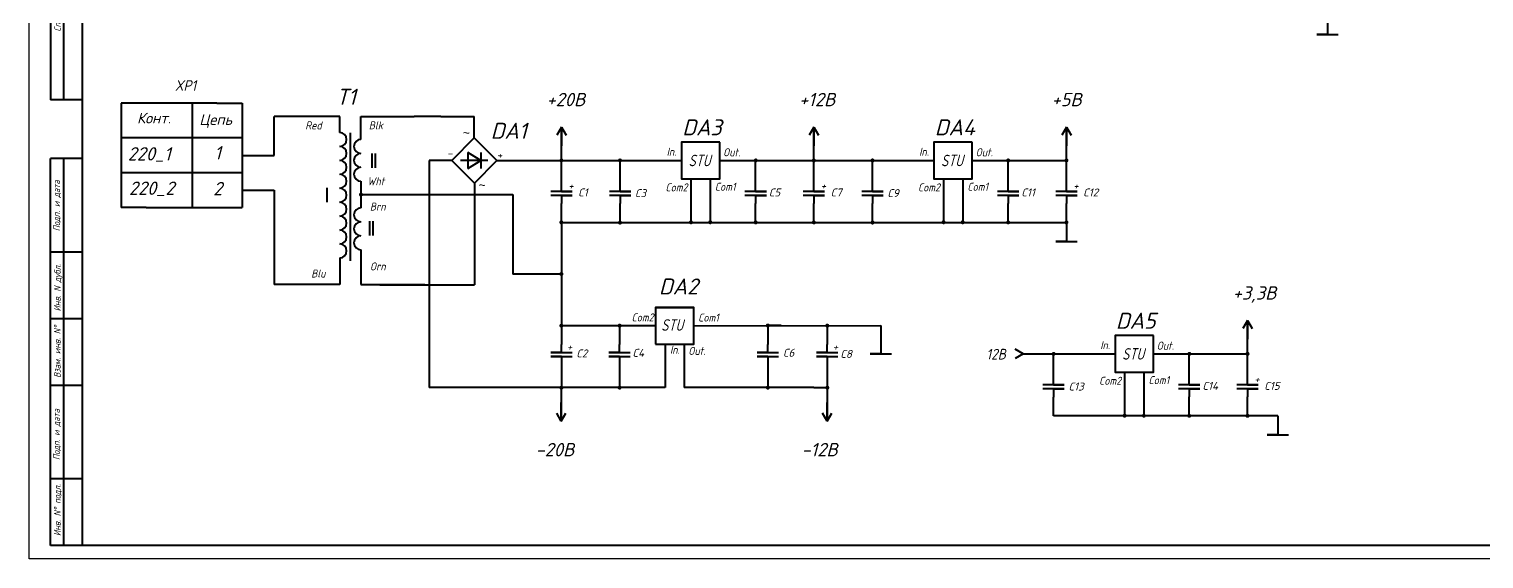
# Model space of a CAD drawing. Header units: millimetres. Extents: x 855 to 1696, y -600 to -6.
# Drawn here: x 855 to 1400, y -600 to -402 of the extents above; entities that cross this region are included whole.
import ezdxf

# ---------------------------------------------------------------- set-up
doc = ezdxf.new("R2010")
doc.units = ezdxf.units.MM
doc.header["$LTSCALE"] = 0.5
doc.layers.get('0').update_dxf_attribs({"lineweight": 60})
doc.layers.add('4-текст', color=7, linetype='Continuous', true_color=0x00ad00)
doc.layers.add('KONTUR', color=7, linetype='Continuous')
doc.layers.add('Основная', color=7, linetype='Continuous', lineweight=40)
doc.layers.add('текст', color=7, linetype='Continuous', lineweight=30)
doc.styles.add('RUS', font='TXT.SHX', dxfattribs={"height": 3})
doc.styles.get("Standard").update_dxf_attribs({"font": 'isocpeui.ttf', "width": 0.9})
doc.styles.add('стиль1', font='romans.shx', dxfattribs={"width": 0.75, "oblique": 15, "height": 3.5})

# ---------------------------------------------------------------- blocks, each defined once
blk = doc.blocks.new('стп земля')
at = {"layer": 'Основная'}
for p, q in [((0, 0), (0, -5)), ((0, -5), (-4, -5)), ((-4, -5), (4, -5))]:
    blk.add_line(p, q, dxfattribs=at)
blk = doc.blocks.new('tochka')
at = {"color": 2, "linetype": 'Continuous', "const_width": 0.75}
blk.add_lwpolyline([(0.375, 0, 1), (-0.375, 0, 1)], format="xyb", close=True, dxfattribs=at)
blk = doc.blocks.new('A$C43927152')
for p, q in [((6.86, 2.5), (2.86, 5)), ((2.86, 5), (2.86, 0)), ((6.86, 5), (6.86, 0)), ((9.12, 2.5), (0.58, 2.5)), ((2.86, 0), (6.86, 2.5))]:
    blk.add_line(p, q)
blk = doc.blocks.new('A$C5548123D')
blk.add_lwpolyline([(7.05, 14.14), (0, 7.05), (7.09, 0), (14.14, 7.09)], close=True)
blk.add_blockref('A$C43927152', (2.22, 4.57))
blk = doc.blocks.new('Конденсатор постоянный')
at = {"layer": 'Основная'}
for p, q in [((3, 0), (0, 0)), ((3, 0), (3, 4)), ((3, 4), (3, -4)), ((3, 0), (3, 0)), ((4.5, 0), (4.5, 4)), ((4.5, 4), (4.5, -4)), ((4.5, 0), (4.5, 0)), ((4.5, 0), (7.5, 0))]:
    blk.add_line(p, q, dxfattribs=at)
blk = doc.blocks.new('стрелка малая (7-3)')
at = {"layer": 'Основная'}
for p, q in [((0, 0), (3, 1.73)), ((0, 0), (5, 0)), ((0, 0), (3, -1.73)), ((0, 0), (3, 0)), ((5, 0), (7, 0))]:
    blk.add_line(p, q, dxfattribs=at)
blk = doc.blocks.new('земля (не гост)')
at = {"layer": 'Основная'}
for p, q in [((0, 0), (0, -3)), ((0, -3), (-4, -3)), ((-4, -3), (4, -3))]:
    blk.add_line(p, q, dxfattribs=at)
blk = doc.blocks.new('стп гнездо')
at = {"layer": 'Основная'}
for q in [(-9, 1.73), (-9, -1.73), (0, 0)]:
    blk.add_line((-6, 0), q, dxfattribs=at)

msp = doc.modelspace()

# ---------------------------------------------------------------- linework, layer by layer
at = {"layer": 'KONTUR'}
for p, q in [((854.88, -600.29), (854.88, -6.29)), ((1695.88, -600.29), (854.88, -600.29))]:
    msp.add_line(p, q, dxfattribs=at)
at = {"layer": 'Основная'}
for p, q in [((874.88, -555.29), (874.88, -11.29)), ((862.88, -308.29), (862.88, -428.29)), ((867.88, -428.29), (867.88, -308.29)), ((874.88, -428.29), (862.88, -428.29)), ((898.76, -429.51), (889.36, -429.51)), ((889.36, -429.51), (889.36, -468.61)), ((925.3, -429.51), (898.76, -429.51)), ((916.15, -468.61), (916.15, -429.51)), ((925.3, -429.51), (934.77, -429.51)), ((934.77, -429.51), (934.77, -468.59)), ((971.28, -434.46), (946.77, -434.46)), ((946.77, -449.08), (946.77, -434.46)), ((971.28, -440.5), (971.28, -434.46)), ((979.25, -443.11), (979.25, -434.46)), ((979.25, -434.46), (989.25, -434.46)), ((989.25, -434.46), (999.25, -434.46)), ((1009.25, -434.46), (999.25, -434.46)), ((1009.25, -434.46), (1021.72, -434.5)), ((1021.72, -442.51), (1021.72, -434.5)), ((975.3, -488.54), (975.3, -440.58)), ((1054.39, -450.98), (1054.39, -438.47)), ((1149.02, -450.98), (1149.02, -438.47)), ((1243.66, -450.98), (1243.66, -438.47)), ((934.77, -442.54), (889.36, -442.54)), ((934.77, -442.54), (934.77, -455.61)), ((862.88, -595.29), (862.88, -450.29)), ((874.88, -450.29), (862.88, -450.29)), ((867.88, -595.29), (867.88, -450.29)), ((934.77, -449.08), (946.77, -449.08)), ((983.3, -448.39), (983.3, -453.76)), ((984.57, -448.39), (984.57, -453.76)), ((1004.84, -451), (1004.84, -536.09)), ((1013.25, -451.02), (1004.84, -451.02)), ((1030.22, -450.98), (1048.22, -450.98)), ((1034.39, -450.98), (1054.39, -450.98)), ((1048.22, -450.98), (1050.22, -450.98)), ((1054.37, -459.6), (1054.37, -450.98)), ((1054.37, -450.98), (1076.37, -450.98)), ((1054.39, -450.98), (1082.39, -450.98)), ((1076.34, -459.66), (1076.34, -450.98)), ((1076.34, -450.98), (1099.34, -450.98)), ((1076.37, -451.04), (1076.37, -451.04)), ((1113.74, -450.99), (1127.2, -450.98)), ((1127.18, -459.6), (1127.18, -451.04)), ((1127.2, -450.98), (1149.02, -450.98)), ((1149, -459.6), (1149, -450.98)), ((1149, -450.98), (1171, -450.98)), ((1149.02, -450.98), (1177.02, -450.98)), ((1170.98, -459.66), (1170.98, -450.98)), ((1170.98, -450.98), (1193.98, -450.98)), ((1171, -451.04), (1171, -451.04)), ((1208.38, -450.99), (1221.84, -450.98)), ((1221.81, -459.6), (1221.81, -451.04)), ((1221.84, -450.98), (1243.66, -450.98)), ((1243.64, -459.6), (1243.64, -450.98)), ((934.77, -455.61), (889.36, -455.61)), ((934.77, -455.61), (934.77, -468.59)), ((1099.34, -457.86), (1106.54, -457.86)), ((1102.94, -457.86), (1102.94, -474.15)), ((1106.54, -457.86), (1113.74, -457.86)), ((1110.14, -457.86), (1110.14, -474.15)), ((1193.98, -457.86), (1201.18, -457.86)), ((1197.58, -457.86), (1197.58, -474.15)), ((1201.18, -457.86), (1208.38, -457.86)), ((1204.78, -457.86), (1204.78, -474.15)), ((934.77, -462.1), (946.77, -462.1)), ((946.77, -462.1), (946.77, -468.69)), ((966.45, -461.2), (966.45, -466.57)), ((979.25, -458.77), (979.25, -466.65)), ((979.25, -458.77), (979.25, -463.77)), ((1021.76, -459.49), (1021.76, -466.69)), ((898.76, -468.61), (889.36, -468.61)), ((898.76, -468.61), (925.3, -468.59)), ((925.3, -468.59), (934.77, -468.59)), ((946.77, -468.69), (946.77, -497.49)), ((979.25, -463.77), (979.25, -468.77)), ((979.25, -463.77), (1036.2, -463.77)), ((1021.76, -466.69), (1021.76, -497.53)), ((1036.2, -463.77), (1036.2, -493.54)), ((1054.37, -474.2), (1054.37, -467.1)), ((1076.34, -474.26), (1076.34, -467.16)), ((1127.18, -474.2), (1127.18, -467.1)), ((1149, -474.2), (1149, -467.1)), ((1170.98, -474.26), (1170.98, -467.16)), ((1221.81, -474.2), (1221.81, -467.1)), ((1243.64, -474.2), (1243.64, -467.1)), ((982.43, -473.71), (982.43, -479.07)), ((983.7, -473.71), (983.7, -479.07)), ((1054.37, -474.2), (1244.01, -474.2)), ((1054.37, -474.2), (1054.37, -512.88)), ((1243.64, -474.2), (1243.64, -478.33)), ((979.25, -484.44), (979.25, -497.49)), ((874.88, -485.29), (862.88, -485.29)), ((971.28, -487.49), (971.28, -497.49)), ((1054.37, -493.54), (1036.2, -493.54)), ((971.28, -497.49), (946.77, -497.49)), ((979.25, -497.49), (1003.25, -497.49)), ((986.28, -497.53), (1021.76, -497.53)), ((1089.62, -506.06), (1104.02, -506.06)), ((1089.62, -506.06), (1096.82, -506.06)), ((1096.82, -506.06), (1104.02, -506.06)), ((874.88, -510.29), (862.88, -510.29)), ((1311.54, -523.45), (1311.54, -510.94)), ((1054.37, -512.88), (1054.37, -519.99)), ((1054.37, -512.88), (1089.62, -512.88)), ((1076.19, -512.88), (1076.19, -519.99)), ((1104.02, -512.94), (1174.15, -512.88)), ((1131.74, -512.83), (1131.74, -519.93)), ((1136.74, -512.88), (1131.74, -512.88)), ((1154.02, -512.88), (1154.02, -519.99)), ((1174.15, -512.88), (1174.15, -520.4)), ((1093.22, -519.83), (1093.22, -536.1)), ((1100.42, -519.83), (1100.42, -536.11)), ((1054.37, -527.49), (1054.37, -536.11)), ((1076.19, -527.49), (1076.19, -536.05)), ((1131.74, -527.43), (1131.74, -536.11)), ((1154.02, -527.49), (1154.02, -536.11)), ((1227.88, -523.45), (1238.88, -523.45)), ((1238.86, -532.12), (1238.86, -523.45)), ((1238.86, -523.45), (1261.86, -523.45)), ((1238.88, -523.51), (1238.88, -523.51)), ((1276.26, -523.46), (1289.72, -523.45)), ((1289.69, -532.07), (1289.69, -523.51)), ((1289.72, -523.45), (1311.54, -523.45)), ((1311.52, -532.07), (1311.52, -523.45)), ((1261.86, -530.33), (1269.06, -530.33)), ((1265.46, -530.33), (1265.46, -546.62)), ((1269.06, -530.33), (1276.26, -530.33)), ((1272.66, -530.33), (1272.66, -546.62)), ((874.88, -535.29), (862.88, -535.29)), ((1054.34, -536.11), (1004.84, -536.09)), ((1076.17, -536.11), (1054.34, -536.11)), ((1054.34, -536.11), (1054.34, -548.62)), ((1093.22, -536.1), (1076.17, -536.11)), ((1127.02, -536.11), (1100.42, -536.11)), ((1148.98, -536.11), (1120.98, -536.11)), ((1127, -536.05), (1127, -536.05)), ((1149, -536.11), (1127, -536.11)), ((1149, -536.11), (1154, -536.11)), ((1154, -536.11), (1154, -548.62)), ((1238.86, -546.73), (1238.86, -539.62)), ((1289.69, -546.67), (1289.69, -539.57)), ((1311.52, -546.67), (1311.52, -539.57)), ((1322.91, -546.67), (1238.86, -546.67)), ((1322.91, -546.67), (1322.91, -550.8)), ((874.88, -595.29), (874.88, -555.29)), ((874.88, -570.29), (862.88, -570.29)), ((1690.88, -595.29), (862.88, -595.29))]:
    msp.add_line(p, q, dxfattribs=at)
for points in [[(1113.74, -444.1), (1099.34, -444.1), (1099.34, -457.86), (1113.74, -457.86)], [(1208.38, -444.1), (1193.98, -444.1), (1193.98, -457.86), (1208.38, -457.86)], [(1089.62, -519.83), (1104.02, -519.83), (1104.02, -506.06), (1089.62, -506.06)], [(1276.26, -516.57), (1261.86, -516.57), (1261.86, -530.33), (1276.26, -530.33)]]:
    msp.add_lwpolyline(points, close=True, dxfattribs=at)
for centre, start, end in [((971.28, -443.11), 270, 90), ((971.28, -448.33), 270, 90), ((979.25, -445.72), 90, 270), ((971.28, -453.55), 270, 90), ((979.25, -450.94), 90, 270), ((971.28, -458.77), 270, 90), ((979.25, -456.16), 90, 270), ((971.28, -463.99), 270, 90), ((971.28, -469.21), 270, 90), ((979.25, -471.38), 90, 270), ((971.28, -474.44), 270, 90), ((979.25, -476.6), 90, 270), ((971.28, -479.66), 270, 90), ((979.25, -481.82), 90, 270), ((971.28, -484.88), 270, 90)]:
    msp.add_arc(centre, 2.61, start, end, dxfattribs=at)

# ---------------------------------------------------------------- block references
for name, p in [('стп земля', (1341.44, -398.74)), ('tochka', (1054.37, -450.98)), ('tochka', (1076.34, -450.98)), ('tochka', (1127.2, -450.98)), ('tochka', (1149, -450.98)), ('tochka', (1170.98, -450.98)), ('tochka', (1221.84, -450.98)), ('tochka', (1243.64, -450.98)), ('tochka', (979.25, -463.77)), ('tochka', (1054.37, -474.2)), ('tochka', (1076.34, -474.26)), ('tochka', (1127.18, -474.2)), ('tochka', (1149, -474.2)), ('tochka', (1170.98, -474.26)), ('tochka', (1221.81, -474.2)), ('tochka', (1243.64, -474.2)), ('tochka', (1054.37, -493.54)), ('стп гнездо', (1233.38, -523.45)), ('tochka', (1238.86, -523.45)), ('tochka', (1289.72, -523.45)), ('tochka', (1311.52, -523.45)), ('tochka', (1289.69, -546.67)), ('tochka', (1311.52, -546.67))]:
    msp.add_blockref(name, p)
at = {"rotation": 180}
for p in [(1102.94, -474.15), (1110.14, -474.15), (1197.58, -474.15), (1204.78, -474.15), (1054.37, -512.88), (1076.19, -512.88), (1131.74, -512.83), (1154.02, -512.88), (1054.37, -536.11), (1076.17, -536.11), (1131.74, -536.11), (1154.02, -536.11), (1265.46, -546.62), (1272.66, -546.62)]:
    msp.add_blockref('tochka', p, dxfattribs=at)
at = {"layer": 'Основная'}
for name, p, rotation in [('стрелка малая (7-3)', (1054.39, -438.47), 270), ('стрелка малая (7-3)', (1149.02, -438.47), 270), ('стрелка малая (7-3)', (1243.66, -438.47), 270), ('Конденсатор постоянный', (1054.37, -459.6), 270), ('Конденсатор постоянный', (1076.34, -459.66), 270), ('Конденсатор постоянный', (1127.18, -459.6), 270), ('Конденсатор постоянный', (1149, -459.6), 270), ('Конденсатор постоянный', (1170.98, -459.66), 270), ('Конденсатор постоянный', (1221.81, -459.6), 270), ('Конденсатор постоянный', (1243.64, -459.6), 270), ('стрелка малая (7-3)', (1311.54, -510.94), 270), ('Конденсатор постоянный', (1054.37, -527.49), 90), ('Конденсатор постоянный', (1076.19, -527.49), 90), ('Конденсатор постоянный', (1131.74, -527.43), 90), ('Конденсатор постоянный', (1154.02, -527.49), 90), ('Конденсатор постоянный', (1238.86, -532.12), 270), ('Конденсатор постоянный', (1289.69, -532.07), 270), ('Конденсатор постоянный', (1311.52, -532.07), 270), ('стрелка малая (7-3)', (1054.34, -548.62), 90), ('стрелка малая (7-3)', (1154, -548.62), 90)]:
    msp.add_blockref(name, p, dxfattribs=dict(at, rotation=rotation))
at = {"layer": 'Основная', "xscale": 1.200000000000045, "yscale": 1.200000000000045, "zscale": 1.200000000000045}
msp.add_blockref('A$C5548123D', (1013.25, -459.49), dxfattribs=at)
at = {"layer": 'Основная'}
for p in [(1243.64, -478.33), (1174.15, -520.4), (1322.91, -550.8)]:
    msp.add_blockref('земля (не гост)', p, dxfattribs=at)

# ---------------------------------------------------------------- texts
at = {"layer": '4-текст'}
msp.add_text('Т1', height=6, dxfattribs=at).set_placement((970.13, -430.12))
at = {"layer": '4-текст', "char_height": 4, "width": 17.25, "attachment_point": 1}
for s, insert in [('\\pi4.4714;XP1{\\L }', (905.03, -420.9)), ('\\pi5.1641;12В{\\L }', (1208.48, -521.57))]:
    msp.add_mtext(s, dxfattribs=dict(at, insert=insert))
at = {"layer": '4-текст', "ltscale": 0.35, "char_height": 3, "width": 11.4715, "attachment_point": 1}
for s, insert in [(' Red', (956.66, -436.33)), ('Blk', (982.2, -436.31)), ('Wht', (981.67, -457.27)), ('Brn', (982.62, -466.77)), ('Orn', (982.62, -489.18)), ('Blu', (960.62, -491.85))]:
    msp.add_mtext(s, dxfattribs=dict(at, insert=insert))
at = {"layer": 'Основная'}
for s, height, p in [('Конт.', 4, (895.33, -437.11)), ('Цепь', 4, (918.68, -437.66)), ('DА1', 6, (1027.85, -442.86)), ('220_1', 5, (891.84, -451)), ('1', 5, (924.32, -450.61)), ('220_2', 5, (892.29, -463.88)), ('2', 5, (923.88, -464.04)), ('С1', 3, (1060.71, -464.48)), ('С3', 3, (1082, -464.73)), ('С5', 3, (1132.19, -464.48)), ('С7', 3, (1155.35, -464.48)), ('С9', 3, (1176.63, -464.73)), ('С11', 3, (1226.82, -464.48)), ('С12', 3, (1249.98, -464.48)), ('С2', 3, (1060.04, -524.79)), ('С4', 3, (1081.09, -524.58)), ('С6', 3, (1137.48, -524.54)), ('С8', 3, (1158.99, -524.97)), ('С13', 3, (1244.51, -537.2)), ('С14', 3, (1294.7, -536.95)), ('С15', 3, (1317.86, -536.95))]:
    msp.add_text(s, height=height, dxfattribs=at).set_placement(p)
at = {"layer": 'Основная', "style": 'стиль1', "oblique": 15, "width": 0.75}
for p in [(1102.03, -453.16), (1196.66, -453.16), (1091.78, -514.8), (1264.54, -525.63)]:
    msp.add_text('STU', height=4.32, dxfattribs=at).set_placement(p)
at = {"layer": 'Основная', "ltscale": 0.35, "char_height": 3, "width": 11.4715, "attachment_point": 1, "style": 'RUS'}
for s, insert in [(' {\\fArial|b0|i0|c204|p34;\\H1.083x;\\C256;~}', (1014.85, -438.98)), (' -', (1009.12, -446.76)), (' +', (1027.81, -447.42)), (' {\\fArial|b0|i0|c204|p34;\\H1.083x;\\C256;~}', (1020.76, -458.56))]:
    msp.add_mtext(s, dxfattribs=dict(at, insert=insert))
at = {"layer": 'Основная', "ltscale": 0.35, "char_height": 3, "attachment_point": 1}
for s, insert, width in [('In.', (1093.82, -446.23), 11.4715), (' Out.', (1113.25, -446.42), 14.5897), ('In.', (1188.46, -446.23), 11.4715), (' Out.', (1207.89, -446.42), 14.5897), ('Com2', (1093.38, -459.57), 11.4715), ('Com1', (1111.89, -459.33), 11.4715), ('Com2', (1188.01, -459.57), 11.4715), ('Com1', (1206.53, -459.33), 11.4715), ('Com2', (1080.67, -508.29), 11.4715), ('Com1', (1105.62, -508.36), 11.4715), ('In.', (1095.08, -520.41), 11.4715), (' Out.', (1100.21, -520.84), 14.5897), ('In.', (1256.33, -518.7), 11.4715), (' Out.', (1275.76, -518.88), 14.5897), ('Com2', (1255.89, -532.04), 11.4715), ('Com1', (1274.41, -531.8), 11.4715)]:
    msp.add_mtext(s, dxfattribs=dict(at, insert=insert, width=width))
at = {"layer": 'текст', "style": 'стиль1', "oblique": 15, "width": 0.75}
for s, p in [('Справ. N%%d', (866.79, -402.66)), ('Подп. и дата', (866.45, -477.52)), ('Инв. N дубл.', (866.7, -507.54)), ('Взам. инв. N%%d', (866.7, -532.47)), ('Подп. и дата', (866.4, -563.25)), ('Инв. N%%d подл.', (866.7, -591.72))]:
    msp.add_text(s, height=2.5, rotation=90, dxfattribs=at).set_placement(p)
at = {"layer": 'текст'}
for s, height, p in [('+20В', 5, (1048.81, -430.66)), ('+12В', 5, (1143.45, -430.66)), ('+5В', 5, (1238.09, -430.66)), ('DА3', 6, (1099.65, -441.57)), ('DА4', 6, (1194.29, -441.57)), ('DА2', 6, (1090.91, -501.2)), ('+3,3В', 5, (1305.96, -503.13)), ('DА5', 6, (1262.17, -514.04)), ('-20В', 5, (1044.71, -561.85)), ('-12В', 5, (1144.36, -561.85))]:
    msp.add_text(s, height=height, dxfattribs=at).set_placement(p)
for p in [(1059.56, -459.56), (1154.2, -459.56), (1248.83, -459.56), (1059.06, -519.92), (1158.72, -519.92), (1316.71, -532.03)]:
    msp.add_text('+', height=3, rotation=180, dxfattribs=at).set_placement(p)

doc.saveas('drawing.dxf')
